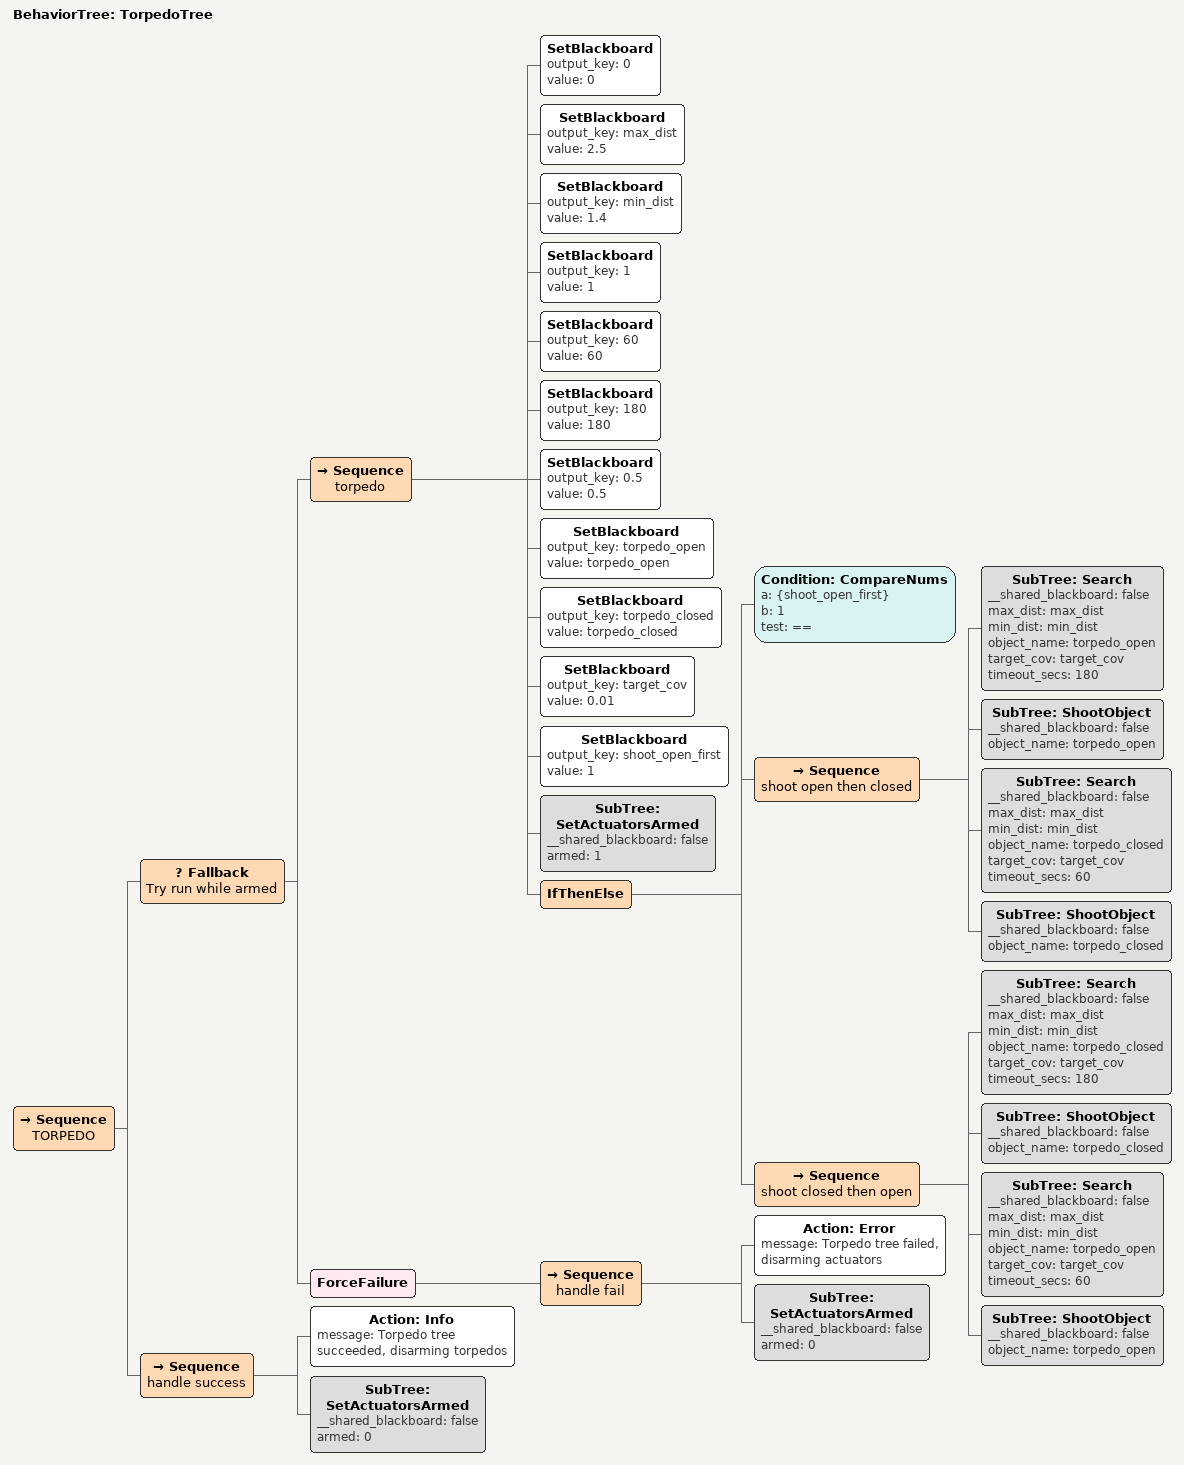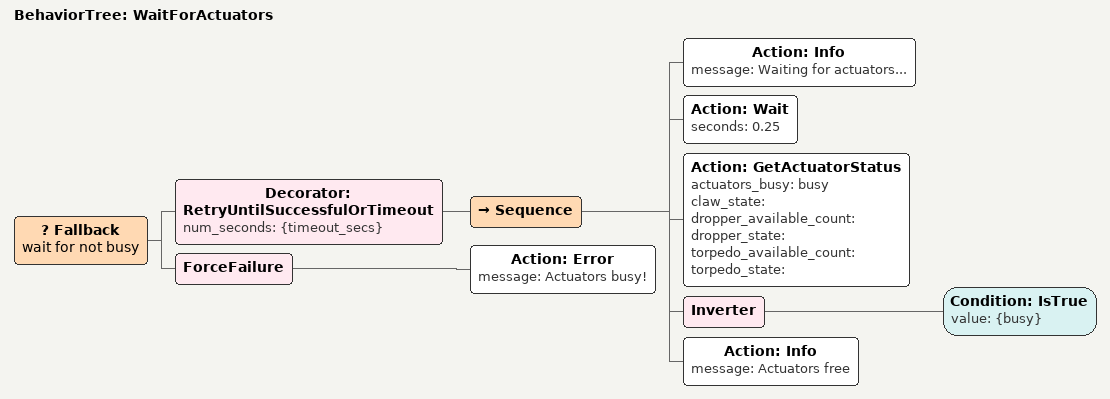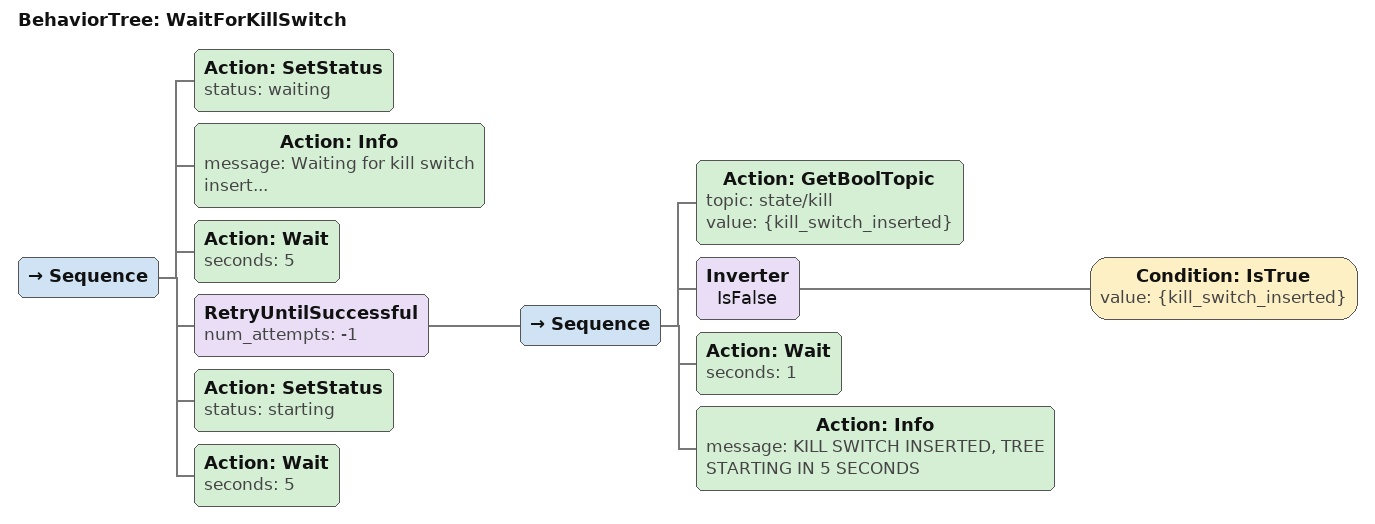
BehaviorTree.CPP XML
<BehaviorTree ID="TorpedoTree">
    <Sequence name="TORPEDO">
        <Fallback name="Try run while armed">
            <Sequence name="torpedo">
                <SetBlackboard output_key="0" value="0"/>
                <SetBlackboard output_key="max_dist" value="2.5"/>
                <SetBlackboard output_key="min_dist" value="1.4"/>
                <SetBlackboard output_key="1" value="1"/>
                <SetBlackboard output_key="60" value="60"/>
                <SetBlackboard output_key="180" value="180"/>
                <SetBlackboard output_key="0.5" value="0.5"/>
                <SetBlackboard output_key="torpedo_open" value="torpedo_open"/>
                <SetBlackboard output_key="torpedo_closed" value="torpedo_closed"/>
                <SetBlackboard output_key="target_cov" value="0.01"/>
                <SetBlackboard output_key="shoot_open_first" value="1"/>
                <SubTree ID="SetActuatorsArmed" __shared_blackboard="false" armed="1"/>
                <IfThenElse>
                    <Condition ID="CompareNums" a="{shoot_open_first}" b="1" test="=="/>
                    <Sequence name="shoot open then closed">
                        <SubTree ID="Search" __shared_blackboard="false" max_dist="max_dist" min_dist="min_dist" object_name="torpedo_open" target_cov="target_cov" timeout_secs="180"/>
                        <SubTree ID="ShootObject" __shared_blackboard="false" object_name="torpedo_open"/>
                        <SubTree ID="Search" __shared_blackboard="false" max_dist="max_dist" min_dist="min_dist" object_name="torpedo_closed" target_cov="target_cov" timeout_secs="60"/>
                        <SubTree ID="ShootObject" __shared_blackboard="false" object_name="torpedo_closed"/>
                    </Sequence>
                    <Sequence name="shoot closed then open">
                        <SubTree ID="Search" __shared_blackboard="false" max_dist="max_dist" min_dist="min_dist" object_name="torpedo_closed" target_cov="target_cov" timeout_secs="180"/>
                        <SubTree ID="ShootObject" __shared_blackboard="false" object_name="torpedo_closed"/>
                        <SubTree ID="Search" __shared_blackboard="false" max_dist="max_dist" min_dist="min_dist" object_name="torpedo_open" target_cov="target_cov" timeout_secs="60"/>
                        <SubTree ID="ShootObject" __shared_blackboard="false" object_name="torpedo_open"/>
                    </Sequence>
                </IfThenElse>
            </Sequence>
            <ForceFailure>
                <Sequence name="handle fail">
                    <Action ID="Error" message="Torpedo tree failed, disarming actuators"/>
                    <SubTree ID="SetActuatorsArmed" __shared_blackboard="false" armed="0"/>
                </Sequence>
            </ForceFailure>
        </Fallback>
        <Sequence name="handle success">
            <Action ID="Info" message="Torpedo tree succeeded, disarming torpedos"/>
            <SubTree ID="SetActuatorsArmed" __shared_blackboard="false" armed="0"/>
        </Sequence>
    </Sequence>
</BehaviorTree>

<BehaviorTree ID="WaitForActuators">
    <Fallback name="wait for not busy">
        <Decorator ID="RetryUntilSuccessfulOrTimeout" num_seconds="{timeout_secs}">
            <Sequence>
                <Action ID="Info" message="Waiting for actuators..."/>
                <Action ID="Wait" seconds="0.25"/>
                <Action ID="GetActuatorStatus" actuators_busy="busy" claw_state="" dropper_available_count="" dropper_state="" torpedo_available_count="" torpedo_state=""/>
                <Inverter>
                    <Condition ID="IsTrue" value="{busy}"/>
                </Inverter>
                <Action ID="Info" message="Actuators free"/>
            </Sequence>
        </Decorator>
        <ForceFailure>
            <Action ID="Error" message="Actuators busy!"/>
        </ForceFailure>
    </Fallback>
</BehaviorTree>

<BehaviorTree ID="WaitForKillSwitch">
    <Sequence>
        <Action ID="SetStatus" status="waiting"/>
        <Action ID="Info" message="Waiting for kill switch insert..."/>
        <Action ID="Wait" seconds="5"/>
        <RetryUntilSuccessful num_attempts="-1">
            <Sequence>
                <Action ID="GetBoolTopic" topic="state/kill" value="{kill_switch_inserted}"/>
                <Inverter name="IsFalse">
                    <Condition ID="IsTrue" value="{kill_switch_inserted}"/>
                </Inverter>
                <Action ID="Wait" seconds="1"/>
                <Action ID="Info" message="KILL SWITCH INSERTED, TREE STARTING IN 5 SECONDS"/>
            </Sequence>
        </RetryUntilSuccessful>
        <Action ID="SetStatus" status="starting"/>
        <Action ID="Wait" seconds="5"/>
    </Sequence>
</BehaviorTree>
